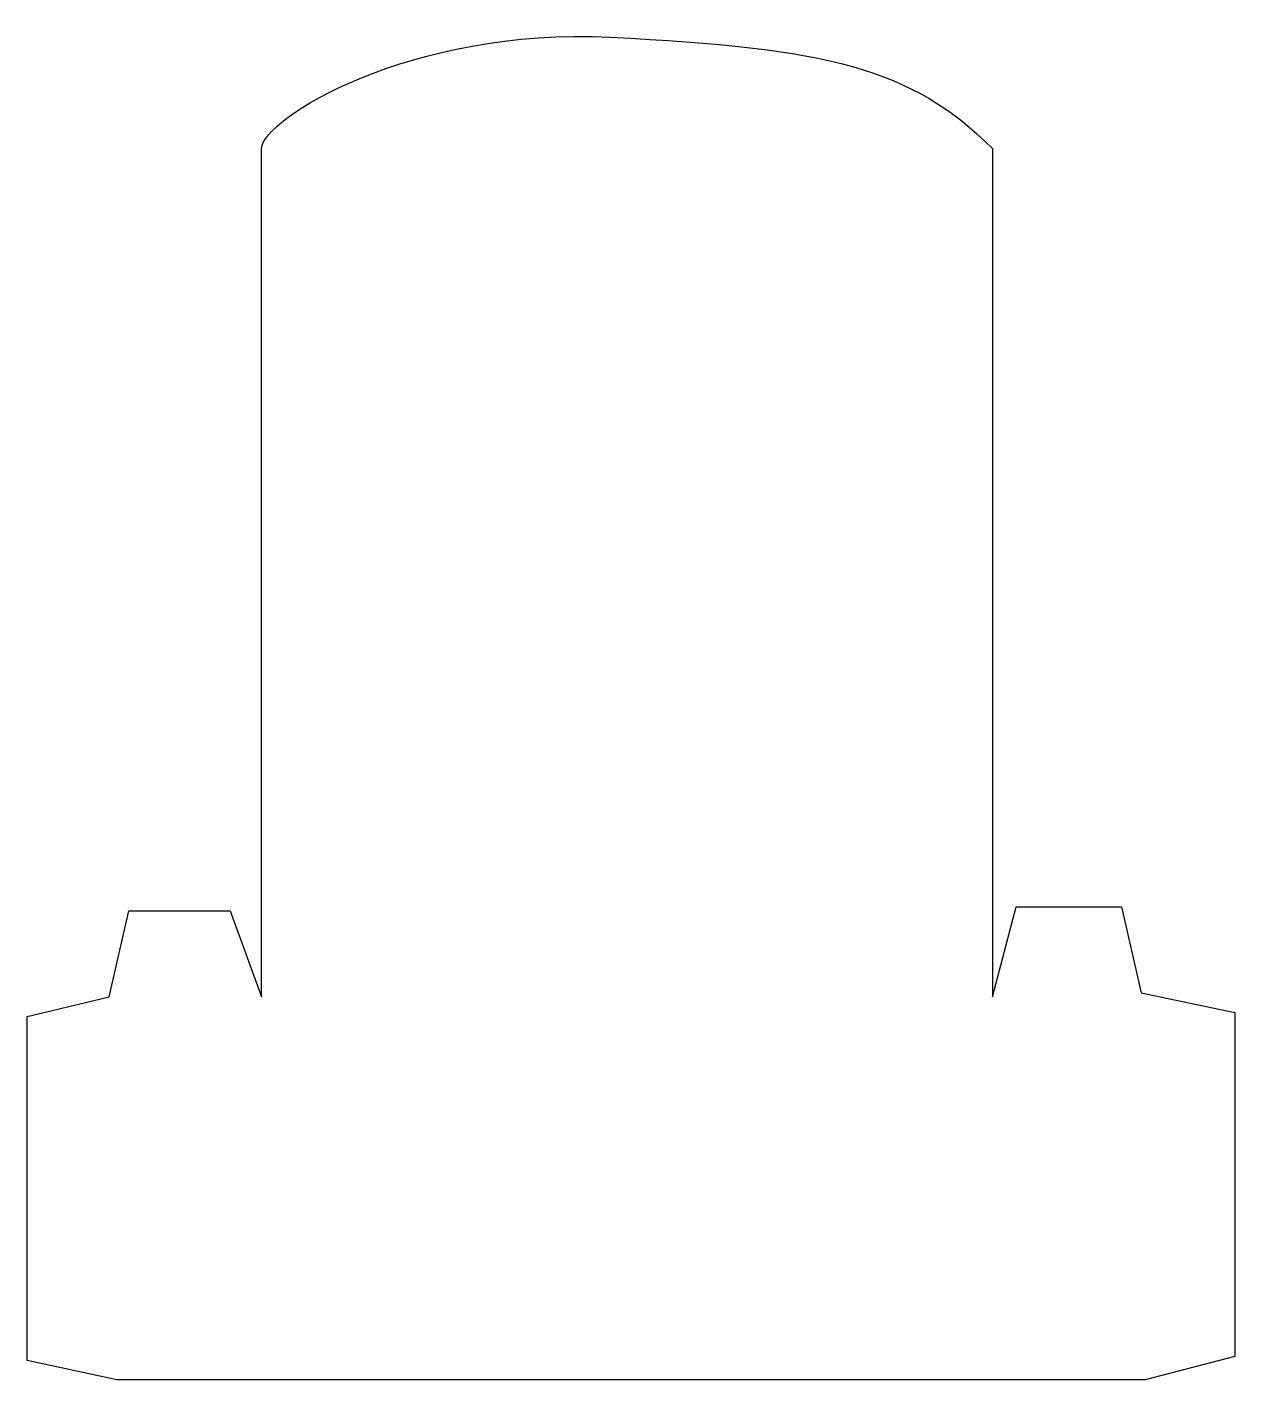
# Model space of a CAD drawing. Header units: centimetres. Extents: x -10.2 to 10.2, y -11.3 to 11.5.
import ezdxf

# ---------------------------------------------------------------- set-up
doc = ezdxf.new("R2010")
doc.units = ezdxf.units.CM
doc.header["$MEASUREMENT"] = 0
doc.layers.add('Camada 1', color=7, linetype='Continuous')

msp = doc.modelspace()

# ---------------------------------------------------------------- linework, layer by layer
at = {"layer": 'Camada 1'}
msp.add_open_spline([(-8.64185, -11.29398), (-8.64185, -11.29398), (8.64177, -11.29398), (8.64177, -11.29398), (8.64177, -11.29398), (8.64177, -11.29398), (10.15333, -10.8997), (10.15333, -10.8997), (10.15333, -10.8997), (10.15333, -10.8997), (10.15333, -5.11659), (10.15333, -5.11659), (10.15333, -5.11659), (10.15333, -5.11659), (8.57612, -4.78798), (8.57612, -4.78798), (8.57612, -4.78798), (8.57612, -4.78798), (8.24751, -3.34224), (8.24751, -3.34224), (8.24751, -3.34224), (8.24751, -3.34224), (6.47316, -3.34224), (6.47316, -3.34224), (6.47316, -3.34224), (6.47316, -3.34224), (6.0788, -4.8537), (6.0788, -4.8537), (6.0788, -4.8537), (6.0788, -4.8537), (6.0788, 9.40692), (6.0788, 9.40692), (6.0788, 9.40692), (4.71443, 10.77129), (3.29827, 11.09628), (-0.34234, 11.28096), (-0.34234, 11.28096), (-3.69355, 11.45095), (-6.2103, 9.90912), (-6.2103, 9.40692), (-6.2103, 9.40692), (-6.2103, 8.58586), (-6.2103, -4.8537), (-6.2103, -4.8537), (-6.2103, -4.8537), (-6.2103, -4.8537), (-6.73603, -3.40788), (-6.73603, -3.40788), (-6.73603, -3.40788), (-6.73603, -3.40788), (-8.44465, -3.40789), (-8.44465, -3.40789), (-8.44465, -3.40789), (-8.44465, -3.40789), (-8.77326, -4.85371), (-8.77326, -4.85371), (-8.77326, -4.85371), (-8.77326, -4.85371), (-10.15333, -5.18231), (-10.15333, -5.18231), (-10.15333, -5.18231), (-10.15333, -5.18231), (-10.15333, -10.96544), (-10.15333, -10.96544), (-10.15333, -10.96544), (-10.15333, -10.96544), (-8.64185, -11.29398), (-8.64185, -11.29398)], degree=3, knots=[0, 0, 0, 0, 0.05555556, 0.05555556, 0.05555556, 0.05555556, 0.11111111, 0.11111111, 0.11111111, 0.11111111, 0.16666667, 0.16666667, 0.16666667, 0.16666667, 0.22222222, 0.22222222, 0.22222222, 0.22222222, 0.27777778, 0.27777778, 0.27777778, 0.27777778, 0.33333333, 0.33333333, 0.33333333, 0.33333333, 0.38888889, 0.38888889, 0.38888889, 0.38888889, 0.44444444, 0.44444444, 0.44444444, 0.44444444, 0.5, 0.5, 0.5, 0.5, 0.55555556, 0.55555556, 0.55555556, 0.55555556, 0.61111111, 0.61111111, 0.61111111, 0.61111111, 0.66666667, 0.66666667, 0.66666667, 0.66666667, 0.72222222, 0.72222222, 0.72222222, 0.72222222, 0.77777778, 0.77777778, 0.77777778, 0.77777778, 0.83333333, 0.83333333, 0.83333333, 0.83333333, 0.88888889, 0.88888889, 0.88888889, 0.88888889, 1, 1, 1, 1], dxfattribs=at)

doc.saveas('drawing.dxf')
